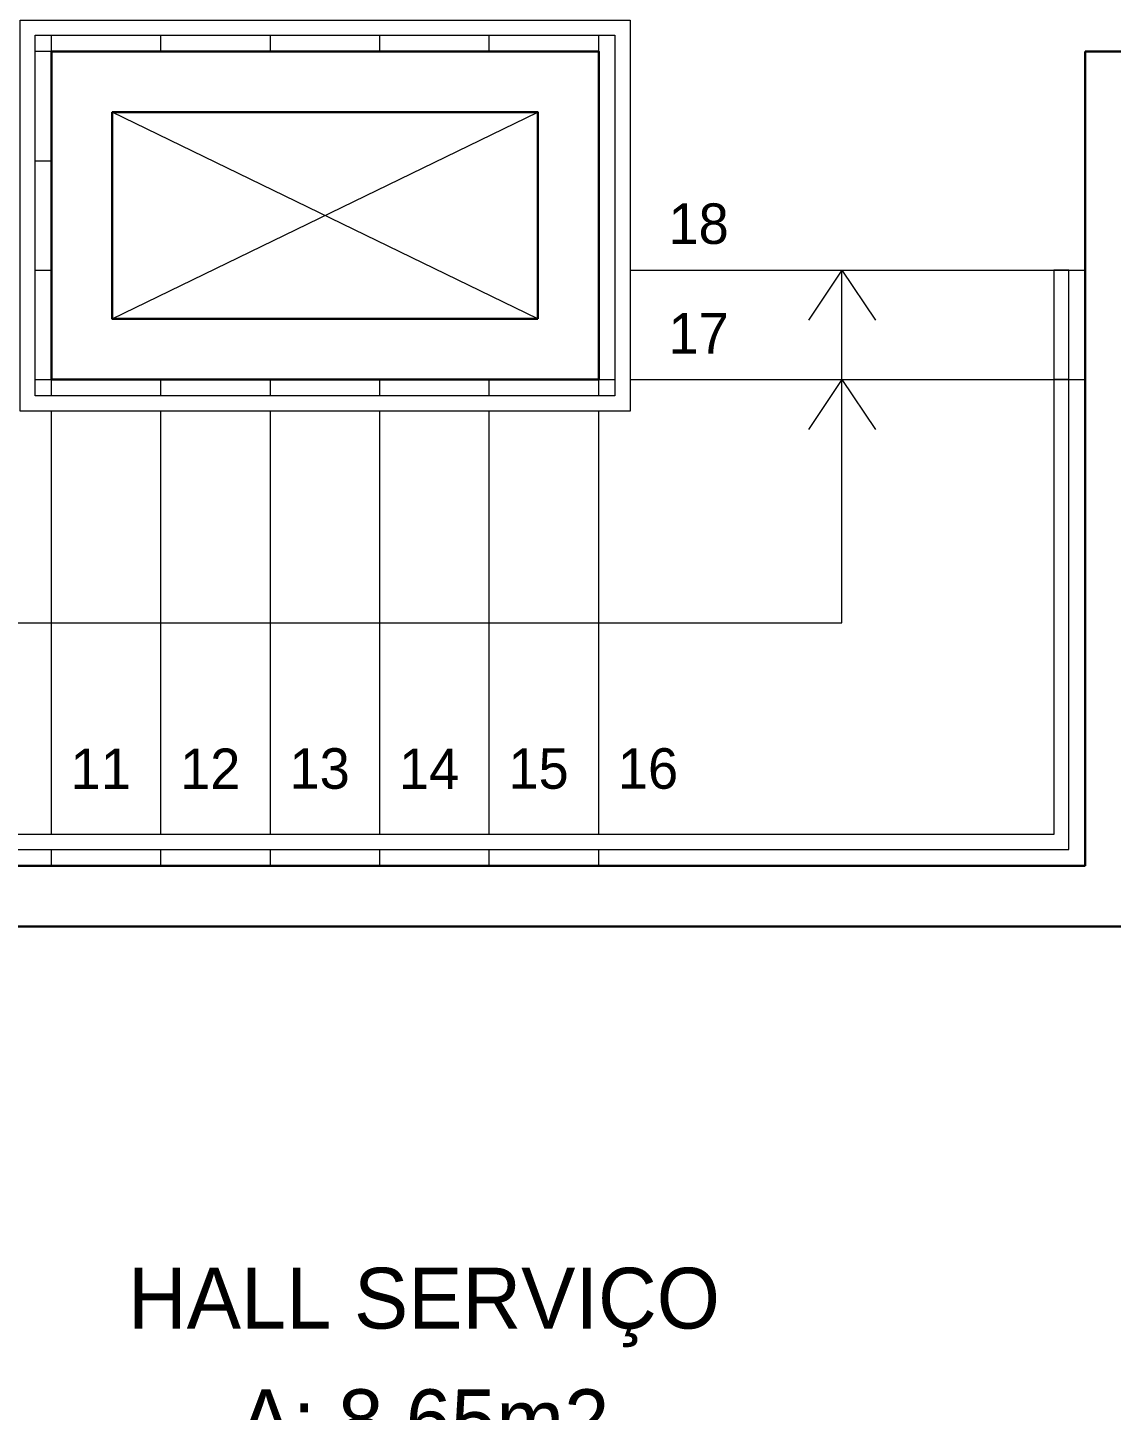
# Model space of a CAD drawing. Header units: metres. Extents: x -4.2 to 85, y -21.1 to 42.
# Drawn here: x 28.741 to 31.415, y 21.945 to 25.358 of the extents above; entities that cross this region are included whole.
import ezdxf

# ---------------------------------------------------------------- set-up
doc = ezdxf.new("R2010")
doc.units = ezdxf.units.M
doc.header["$MEASUREMENT"] = 0
for name, color, linetype, lineweight in [('34 - Mobiliário', 7, 'Continuous', 0), ('57 - Altimetria de Terrenos', 7, 'Continuous', 0), ('7 - Alvenaria', 7, 'Continuous', 0)]:
    doc.layers.add(name, color=color, linetype=linetype, lineweight=lineweight)
doc.styles.add('Style-INTL_ENGINEERING', font='INTL_ENGINEERING.shx')

# ---------------------------------------------------------------- blocks, each defined once
blk = doc.blocks.new('pilotis_as built')
at = {"layer": '34 - Mobiliário', "color": 230, "linetype": 'Continuous', "lineweight": 0}
for p, q in [((1.5264, -1.4256), (1.5264, -1.3856)), ((1.7964, -1.4256), (1.7964, -1.3856)), ((2.0664, -1.4256), (2.0664, -1.3856)), ((2.3364, -1.4256), (2.3364, -1.3856)), ((2.6064, -1.4256), (2.6064, -1.3856)), ((2.8764, -1.4256), (2.8764, -1.3856)), ((1.5264, -1.4256), (1.4864, -1.4256)), ((1.4864, -1.6956), (1.5264, -1.6956)), ((1.4864, -1.9656), (1.5264, -1.9656)), ((1.4864, -2.2356), (1.5264, -2.2356)), ((1.5264, -2.2756), (1.5264, -2.2356)), ((1.7964, -2.2756), (1.7964, -2.2356)), ((2.0664, -2.2756), (2.0664, -2.2356)), ((2.3364, -2.2756), (2.3364, -2.2356)), ((2.6064, -2.2756), (2.6064, -2.2356)), ((2.8764, -2.2356), (2.9164, -2.2356)), ((2.8764, -2.2756), (2.8764, -2.2356)), ((2.9539, -2.2356), (4.0764, -2.2356)), ((3.4764, -2.2356), (3.3941, -2.3589)), ((3.4764, -2.8356), (3.4764, -2.2356)), ((3.4764, -2.2356), (3.5588, -2.3589)), ((1.5264, -3.3581), (1.5264, -2.3131)), ((1.7964, -3.3581), (1.7964, -2.3131)), ((2.0664, -3.3581), (2.0664, -2.3131)), ((2.3364, -3.3581), (2.3364, -2.3131)), ((2.6064, -3.3581), (2.6064, -2.3131)), ((2.8764, -3.3581), (2.8764, -2.3131)), ((0.9264, -2.8356), (3.4764, -2.8356)), ((1.5264, -3.4356), (1.5264, -3.3956)), ((1.7964, -3.4356), (1.7964, -3.3956)), ((2.0664, -3.4356), (2.0664, -3.3956)), ((2.3364, -3.4356), (2.3364, -3.3956)), ((2.6064, -3.4356), (2.6064, -3.3956)), ((2.8764, -3.4356), (2.8764, -3.3956))]:
    blk.add_line(p, q, dxfattribs=at)
at = {"layer": '34 - Mobiliário', "color": 7, "linetype": 'Continuous', "lineweight": 30}
for p, q in [((4.0764, -1.4256), (4.4265, -1.4256)), ((4.0764, -3.4356), (4.0764, -1.4256)), ((4.0764, -3.4356), (0.3307, -3.4356)), ((1.2657, -3.5856), (3.1657, -3.5856)), ((3.2857, -3.5856), (4.4264, -3.5856))]:
    blk.add_line(p, q, dxfattribs=at)
at = {"layer": '34 - Mobiliário', "color": 7, "linetype": 'Continuous', "lineweight": 0}
for p, q in [((2.7264, -2.0856), (1.6764, -1.5756)), ((1.6764, -2.0856), (2.7264, -1.5756))]:
    blk.add_line(p, q, dxfattribs=at)
at = {"layer": '34 - Mobiliário', "color": 171, "linetype": 'Continuous', "lineweight": 13, "flags": 128}
for points in [[(2.8764, -0.19), (1.0707, -0.19), (1.0707, -0.27), (0.2707, -0.27), (0.2707, -1.07), (0.19, -1.07), (0.19, -2.315), (0.3707, -2.315), (0.3707, -3.3956), (4.0364, -3.3956), (4.0364, -2.2356), (3.9989, -2.2356), (3.9989, -3.3581), (0.4082, -3.3581), (0.4082, -2.2775), (0.2275, -2.2775), (0.2275, -1.1075), (0.3082, -1.1075), (0.3082, -0.3075), (1.1082, -0.3075), (1.1082, -0.2275), (2.8764, -0.2275)], [(2.9539, -2.3131), (1.4489, -2.3131), (1.4489, -1.3481), (2.9539, -1.3481)], [(2.9164, -2.2756), (1.4864, -2.2756), (1.4864, -1.3856), (2.9164, -1.3856)]]:
    blk.add_lwpolyline(points, close=True, dxfattribs=at)
at = {"layer": '34 - Mobiliário', "color": 7, "linetype": 'Continuous', "lineweight": 30, "flags": 128}
for points in [[(2.8764, -2.2356), (1.5264, -2.2356), (1.5264, -1.4256), (2.8764, -1.4256)], [(2.7264, -2.0856), (1.6764, -2.0856), (1.6764, -1.5756), (2.7264, -1.5756)]]:
    blk.add_lwpolyline(points, close=True, dxfattribs=at)
at = {"layer": '57 - Altimetria de Terrenos', "color": 230, "linetype": 'Continuous', "lineweight": 0}
for p, q in [((1.5264, -1.4256), (1.5264, -1.3856)), ((1.7964, -1.4256), (1.7964, -1.3856)), ((2.0664, -1.4256), (2.0664, -1.3856)), ((2.3364, -1.4256), (2.3364, -1.3856)), ((2.6064, -1.4256), (2.6064, -1.3856)), ((2.8764, -1.4256), (2.8764, -1.3856)), ((1.5264, -1.4256), (1.4864, -1.4256)), ((1.4864, -1.6956), (1.5264, -1.6956)), ((1.4864, -1.9656), (1.5264, -1.9656)), ((2.9539, -1.9656), (4.0764, -1.9656)), ((3.4764, -1.9656), (3.3941, -2.0889)), ((3.4764, -2.8356), (3.4764, -1.9656)), ((3.4764, -1.9656), (3.5588, -2.0889)), ((1.4864, -2.2356), (1.5264, -2.2356)), ((1.5264, -2.2756), (1.5264, -2.2356)), ((1.7964, -2.2756), (1.7964, -2.2356)), ((2.0664, -2.2756), (2.0664, -2.2356)), ((2.3364, -2.2756), (2.3364, -2.2356)), ((2.6064, -2.2756), (2.6064, -2.2356)), ((2.8764, -2.2756), (2.8764, -2.2356)), ((2.9539, -2.2356), (3.9989, -2.2356)), ((2.9539, -2.2356), (3.9989, -2.2356)), ((4.0364, -2.2356), (4.0764, -2.2356)), ((4.0364, -2.2356), (4.0764, -2.2356)), ((1.5264, -3.3581), (1.5264, -2.3131)), ((1.7964, -3.3581), (1.7964, -2.3131)), ((2.0664, -3.3581), (2.0664, -2.3131)), ((2.3364, -3.3581), (2.3364, -2.3131)), ((2.6064, -3.3581), (2.6064, -2.3131)), ((2.8764, -3.3581), (2.8764, -2.3131)), ((0.9264, -2.8356), (3.4764, -2.8356)), ((1.5264, -3.4356), (1.5264, -3.3956)), ((1.7964, -3.4356), (1.7964, -3.3956)), ((2.0664, -3.4356), (2.0664, -3.3956)), ((2.3364, -3.4356), (2.3364, -3.3956)), ((2.6064, -3.4356), (2.6064, -3.3956)), ((2.8764, -3.4356), (2.8764, -3.3956))]:
    blk.add_line(p, q, dxfattribs=at)
at = {"layer": '57 - Altimetria de Terrenos', "color": 7, "linetype": 'Continuous', "lineweight": 30}
for p, q in [((4.0764, -1.4256), (4.4265, -1.4256)), ((4.0764, -3.4356), (4.0764, -1.4256)), ((4.0764, -3.4356), (0.3307, -3.4356)), ((0.1497, -3.5856), (4.4264, -3.5856))]:
    blk.add_line(p, q, dxfattribs=at)
at = {"layer": '57 - Altimetria de Terrenos', "color": 7, "linetype": 'Continuous', "lineweight": 0}
for p, q in [((2.7264, -2.0856), (1.6764, -1.5756)), ((1.6764, -2.0856), (2.7264, -1.5756))]:
    blk.add_line(p, q, dxfattribs=at)
at = {"layer": '57 - Altimetria de Terrenos', "color": 171, "linetype": 'Continuous', "lineweight": 13, "flags": 128}
for points in [[(2.8764, -0.19), (1.0707, -0.19), (1.0707, -0.27), (0.2707, -0.27), (0.2707, -1.07), (0.19, -1.07), (0.19, -2.315), (0.3707, -2.315), (0.3707, -3.3956), (4.0364, -3.3956), (4.0364, -1.9656), (3.9989, -1.9656), (3.9989, -3.3581), (0.4082, -3.3581), (0.4082, -2.2775), (0.2275, -2.2775), (0.2275, -1.1075), (0.3082, -1.1075), (0.3082, -0.3075), (1.1082, -0.3075), (1.1082, -0.2275), (2.8764, -0.2275)], [(2.9539, -2.3131), (1.4489, -2.3131), (1.4489, -1.3481), (2.9539, -1.3481)], [(2.9164, -2.2756), (1.4864, -2.2756), (1.4864, -1.3856), (2.9164, -1.3856)]]:
    blk.add_lwpolyline(points, close=True, dxfattribs=at)
at = {"layer": '57 - Altimetria de Terrenos', "color": 7, "linetype": 'Continuous', "lineweight": 30, "flags": 128}
for points in [[(2.8764, -2.2356), (1.5264, -2.2356), (1.5264, -1.4256), (2.8764, -1.4256)], [(2.7264, -2.0856), (1.6764, -2.0856), (1.6764, -1.5756), (2.7264, -1.5756)]]:
    blk.add_lwpolyline(points, close=True, dxfattribs=at)
at = {"layer": '7 - Alvenaria', "color": 2, "linetype": 'Continuous', "lineweight": 13, "char_height": 0.1, "attachment_point": 5, "line_spacing_factor": 1.200006, "style": 'Style-INTL_ENGINEERING'}
for s, insert in [('18\\P', (3.1228, -1.8513)), ('17\\P', (3.1228, -2.1213)), ('11\\P', (1.648, -3.196)), ('12\\P', (1.918, -3.196)), ('13\\P', (2.188, -3.196)), ('14\\P', (2.458, -3.196)), ('15\\P', (2.728, -3.196)), ('16\\P', (2.998, -3.196))]:
    blk.add_mtext(s, dxfattribs=dict(at, insert=insert))

msp = doc.modelspace()

# ---------------------------------------------------------------- block references
at = {"color": 1, "linetype": 'Continuous', "lineweight": 13}
msp.add_blockref('pilotis_as built', (27.2738, 26.7246), dxfattribs=at)

# ---------------------------------------------------------------- texts
at = {"layer": '7 - Alvenaria', "color": 2, "linetype": 'Continuous', "lineweight": 13, "attachment_point": 5, "line_spacing_factor": 1.200006, "style": 'Style-INTL_ENGINEERING'}
for s, insert, char_height in [('18\\P', (30.3967, 24.8733), 0.1), ('17\\P', (30.3967, 24.6033), 0.1), ('11\\P', (28.9218, 23.5286), 0.1), ('12\\P', (29.1918, 23.5286), 0.1), ('13\\P', (29.4618, 23.5286), 0.1), ('14\\P', (29.7318, 23.5286), 0.1), ('15\\P', (30.0018, 23.5286), 0.1), ('16\\P', (30.2718, 23.5286), 0.1), ('HALL SERVIÇO\\PA: 8.65m2\\P', (29.7192, 22.071), 0.149998)]:
    msp.add_mtext(s, dxfattribs=dict(at, insert=insert, char_height=char_height))

doc.saveas('drawing.dxf')
